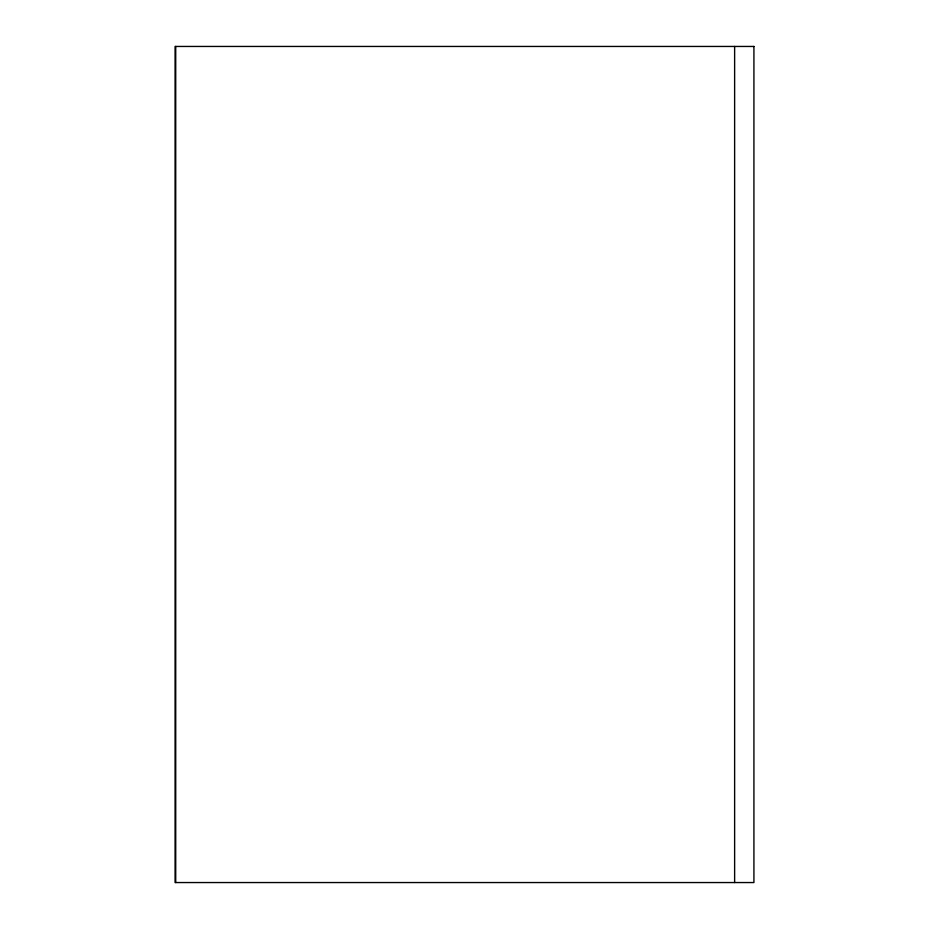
<?xml version="1.0" encoding="UTF-8"?>
<svg xmlns="http://www.w3.org/2000/svg" width="929" height="929" viewBox="0 0 929 929"><rect width="100%" height="100%" fill="white"/><g stroke="black" fill="none" stroke-linecap="round" stroke-linejoin="round"><path stroke-width="1.39" d="M734.63 46.45L734.63 882.55M175.72 46.45L175.72 882.55M753.918 46.45L175.082 46.45L175.082 882.55L753.918 882.55L753.918 46.45"/></g></svg>
